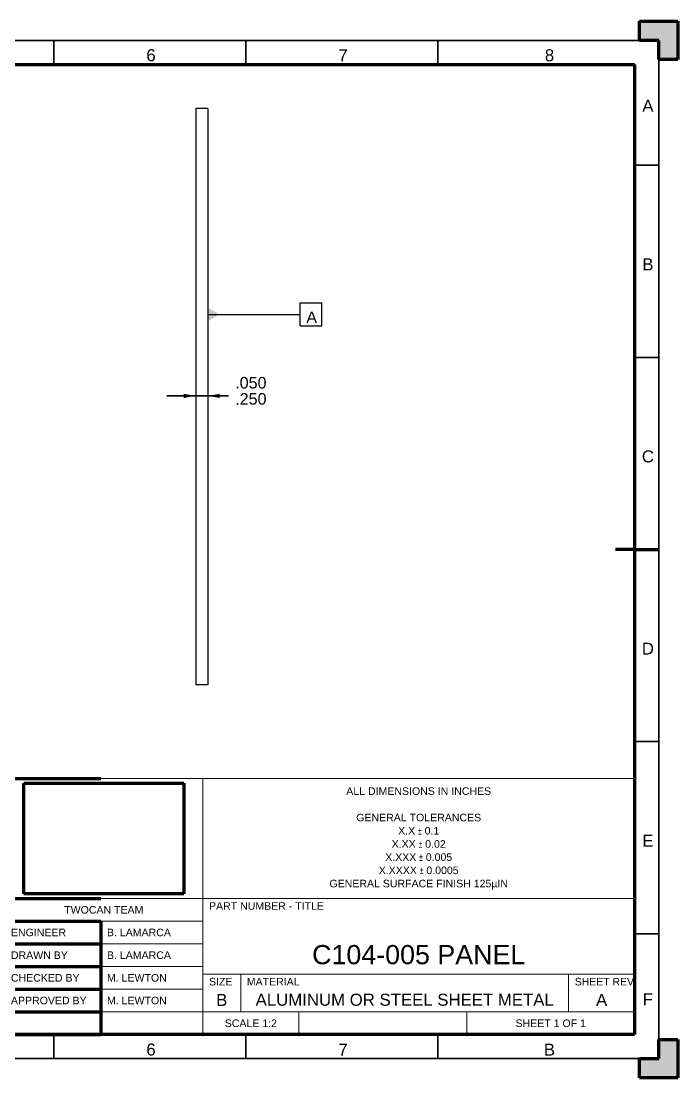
# Model space of a CAD drawing. Header units: inches. Extents: x 0 to 17, y 0 to 11.
# Drawn here: x 10.16 to 17, y 0 to 11 of the extents above; entities that cross this region are included whole.
import ezdxf

# ---------------------------------------------------------------- set-up
doc = ezdxf.new("R2010")
doc.units = ezdxf.units.IN
doc.header["$MEASUREMENT"] = 0
doc.layers.add('1', color=7, linetype='Continuous', true_color=0xffffff)
doc.layers.add('256', color=7, linetype='Continuous', true_color=0xffffff)
doc.styles.add('Arial', font='')
doc.styles.get('Arial').set_extended_font_data('Arial')
doc.dimstyles.get("Standard").update_dxf_attribs({"dimtxt": 0.18, "dimasz": 0.18, "dimexe": 0.18, "dimexo": 0.0625, "dimgap": 0.09, "dimtad": 0, "dimtih": 1, "dimtoh": 1, "dimdec": 4, "dimzin": 0, "dimdsep": 46, "dimtxsty": 'Standard', "dimcen": 0.09, "dimadec": 0, "dimazin": 0, "dimtfac": 1, "dimtdec": 4, "dimtofl": 0, "dimtmove": 0, "dimatfit": 3, "dimfxl": 0, "dimtolj": 1, "dimtzin": 0, "dimarcsym": 0})
picture_1 = doc.add_image_def('image1.png', size_in_pixel=(200, 138))

# ---------------------------------------------------------------- blocks, each defined once
blk = doc.blocks.new('FCFEntity3', base_point=(13.068, 7.947))
at = {"layer": '256', "color": 18, "linetype": 'Continuous', "lineweight": 25}
for p, q in [((13.068, 7.827), (13.068, 8.067)), ((13.068, 8.067), (13.294, 8.067)), ((13.294, 7.827), (13.294, 8.067)), ((13.068, 7.827), (13.294, 7.827))]:
    blk.add_line(p, q, dxfattribs=at)
at = {"layer": '256', "color": 18, "linetype": 'Continuous', "lineweight": 25, "insert": (13.131, 7.857), "char_height": 0.12, "attachment_point": 7, "line_spacing_factor": 1.047437, "style": 'Arial'}
blk.add_mtext('\\fArial|b0|i0;\\W1.0000;A', dxfattribs=at)
blk = doc.blocks.new('_U35')
at = {"layer": '256', "color": 18, "lineweight": 35}
for q in [(11.679, 7.099), (12.321, 7.099)]:
    blk.add_line((12.071, 7.099), q, dxfattribs=at)
at = {"layer": '256', "color": 18}
for points in [[(11.979, 7.099), (11.854, 7.077), (11.854, 7.121)], [(12.104, 7.099), (12.229, 7.121), (12.229, 7.077)]]:
    blk.add_solid(points, dxfattribs=at)
at = {"layer": '256', "color": 18, "linetype": 'Continuous', "lineweight": 13, "insert": (12.39, 7.008), "char_height": 0.12, "attachment_point": 7, "line_spacing_factor": 1.047437, "style": 'Arial'}
blk.add_mtext('\\A1;\\fArial|b0|i0;\\W1.0000;\\A1;\\S.050^ .250;', dxfattribs=at)
blk = doc.blocks.new('TabularNote1')
at = {"layer": '256', "color": 18, "linetype": 'Continuous', "lineweight": 25}
for p, q in [((-2.062, 0), (-2.062, -1.25)), ((-2.062, -1.25), (-2.062, -1.486)), ((-2.062, -1.486), (-2.062, -1.722)), ((-2.062, -1.722), (-2.062, -1.958)), ((-2.062, -1.958), (-2.062, -2.194)), ((-2.062, -2.194), (-2.062, -2.43)), ((-2.062, -2.43), (-2.062, -2.666))]:
    blk.add_line(p, q, dxfattribs=at)
at = {"layer": '256', "color": 18, "linetype": 'Continuous', "lineweight": 70}
for p, q in [((-2.062, 0), (-1.062, 0)), ((-2.062, -1.25), (-1.062, -1.25)), ((-2.062, -1.486), (-1.062, -1.486)), ((-1.062, -1.486), (-1.062, -1.722)), ((-2.062, -1.722), (-1.062, -1.722)), ((-1.062, -1.722), (-1.062, -1.958)), ((-2.062, -1.958), (-1.062, -1.958)), ((-1.062, -1.958), (-1.062, -2.194)), ((-2.062, -2.194), (-1.062, -2.194)), ((-1.062, -2.194), (-1.062, -2.43)), ((-2.062, -2.43), (-1.062, -2.43)), ((-1.062, -2.43), (-1.062, -2.666)), ((-2.062, -2.666), (-1.062, -2.666))]:
    blk.add_line(p, q, dxfattribs=at)
at = {"layer": '256', "color": 18, "linetype": 'Continuous', "lineweight": 18}
for p, q in [((-1.062, 0), (0, 0)), ((0, 0), (0, -1.25)), ((-1.062, -1.25), (0, -1.25)), ((0, -1.25), (0, -1.486)), ((-1.062, -1.486), (0, -1.486)), ((0, -1.486), (0, -1.722)), ((-1.062, -1.722), (0, -1.722)), ((0, -1.722), (0, -1.958)), ((-1.062, -1.958), (0, -1.958)), ((0, -1.958), (0, -2.194)), ((-1.062, -2.194), (0, -2.194)), ((0, -2.194), (0, -2.43)), ((-1.062, -2.43), (0, -2.43)), ((0, -2.43), (0, -2.666)), ((-1.062, -2.666), (0, -2.666))]:
    blk.add_line(p, q, dxfattribs=at)
at = {"layer": '256', "color": 18, "linetype": 'Continuous', "lineweight": 13, "char_height": 0.0787, "line_spacing_factor": 1.047437, "style": 'Arial'}
for s, insert, attachment_point in [('\\fArial|b0|i0;\\W1.0000;TWOCAN TEAM', (-1.031, -1.368), 5), ('\\fArial|b0|i0;\\W1.0000;ENGINEER', (-1.998, -1.604), 4), ('\\fArial|b0|i0;\\W1.0000;B. LAMARCA', (-0.998, -1.604), 4), ('\\fArial|b0|i0;\\W1.0000;DRAWN BY', (-1.998, -1.84), 4), ('\\fArial|b0|i0;\\W1.0000;B. LAMARCA', (-0.998, -1.84), 4), ('\\fArial|b0|i0;\\W1.0000;CHECKED BY', (-1.998, -2.076), 4), ('\\fArial|b0|i0;\\W1.0000;M. LEWTON', (-0.998, -2.076), 4), ('\\fArial|b0|i0;\\W1.0000;APPROVED BY', (-1.998, -2.312), 4), ('\\fArial|b0|i0;\\W1.0000;M. LEWTON', (-0.998, -2.312), 4)]:
    blk.add_mtext(s, dxfattribs=dict(at, insert=insert, attachment_point=attachment_point))
blk = doc.blocks.new('TabularNote2')
at = {"layer": '256', "color": 18, "linetype": 'Continuous', "lineweight": 18}
for p, q in [((-4.497, 2.667), (-4.103, 2.667)), ((-4.497, 2.667), (-4.497, 1.417)), ((-4.103, 2.667), (-3.497, 2.667)), ((-3.497, 2.667), (-1.747, 2.667)), ((-1.747, 2.667), (-0.688, 2.667)), ((-0.688, 2.667), (0, 2.667)), ((0, 2.667), (0, 1.417)), ((-4.497, 1.417), (-4.103, 1.417)), ((-4.497, 1.417), (-4.497, 1.26)), ((-4.103, 1.417), (-3.497, 1.417)), ((-3.497, 1.417), (-1.747, 1.417)), ((-1.747, 1.417), (-0.688, 1.417)), ((-0.688, 1.417), (0, 1.417)), ((0, 1.417), (0, 1.26)), ((-4.497, 1.26), (-4.497, 0.63)), ((0, 1.26), (0, 0.63)), ((-4.497, 0.63), (-4.103, 0.63)), ((-4.497, 0.63), (-4.497, 0.473)), ((-4.103, 0.63), (-3.497, 0.63)), ((-4.103, 0.63), (-4.103, 0.473)), ((-3.497, 0.63), (-1.747, 0.63)), ((-1.747, 0.63), (-0.688, 0.63)), ((-0.688, 0.63), (0, 0.63)), ((-0.688, 0.63), (-0.688, 0.473)), ((0, 0.63), (0, 0.473)), ((-4.497, 0.473), (-4.497, 0.236)), ((-4.103, 0.473), (-4.103, 0.236)), ((-0.688, 0.473), (-0.688, 0.236)), ((0, 0.473), (0, 0.236)), ((-4.497, 0.236), (-4.103, 0.236)), ((-4.497, 0.236), (-4.497, 0)), ((-4.103, 0.236), (-3.497, 0.236)), ((-3.497, 0.236), (-1.747, 0.236)), ((-3.497, 0.236), (-3.497, 0)), ((-1.747, 0.236), (-0.688, 0.236)), ((-1.747, 0.236), (-1.747, 0)), ((-0.688, 0.236), (0, 0.236)), ((0, 0.236), (0, 0)), ((-4.497, 0), (-4.103, 0)), ((-4.103, 0), (-3.497, 0)), ((-3.497, 0), (-1.747, 0)), ((-1.747, 0), (-0.688, 0)), ((-0.688, 0), (0, 0))]:
    blk.add_line(p, q, dxfattribs=at)
at = {"layer": '256', "color": 18, "linetype": 'Continuous', "lineweight": 13, "line_spacing_factor": 1.047437, "style": 'Arial'}
for s, insert, char_height, attachment_point in [('\\fArial|b0|i0;\\W1.0000;ALL DIMENSIONS IN INCHES\\P\\PGENERAL TOLERANCES\\PX.X \\W0.5000;%%p\\W1.0000; 0.1\\PX.XX \\W0.5000;%%p\\W1.0000; 0.02\\PX.XXX \\W0.5000;%%p\\W1.0000; 0.005\\PX.XXXX \\W0.5000;%%p\\W1.0000; 0.0005\\PGENERAL SURFACE FINISH 125\\fArial|b0|i0;µIN\\fArial|b0|i0;', (-2.249, 2.042), 0.0787, 5), ('\\fArial|b0|i0;\\W1.0000;PART NUMBER - TITLE', (-4.433, 1.299), 0.0787, 7), ('\\fArial|b0|i0;\\W1.0000;C104-005 PANEL', (-2.249, 0.73), 0.2, 8), ('\\fArial|b0|i0;\\W1.0000;SIZE', (-4.433, 0.551), 0.0787, 4), ('\\fArial|b0|i0;\\W1.0000;MATERIAL', (-4.039, 0.551), 0.0787, 4), ('\\fArial|b0|i0;\\W0.9897;SHEET REV', (-0.624, 0.551), 0.0787, 4), ('\\fArial|b0|i0;\\W1.0000;B', (-4.3, 0.299), 0.125, 8), ('\\fArial|b0|i0;\\W1.0000;ALUMINUM OR STEEL SHEET METAL', (-2.395, 0.299), 0.125, 8), ('\\fArial|b0|i0;\\W1.0000;A', (-0.344, 0.299), 0.125, 8), ('\\fArial|b0|i0;\\W1.0000;SCALE 1:2', (-3.997, 0.118), 0.0787, 5), ('\\fArial|b0|i0;\\W1.0000;SHEET 1 OF 1', (-0.874, 0.118), 0.0787, 5)]:
    blk.add_mtext(s, dxfattribs=dict(at, insert=insert, char_height=char_height, attachment_point=attachment_point))

msp = doc.modelspace()

# ---------------------------------------------------------------- hatches: boundary and pattern name
at = {"layer": '256', "linetype": 'Continuous', "lineweight": 35}
for points in [[(17, 11), (17, 10.6), (16.8, 10.6), (16.8, 10.8), (16.6, 10.8), (16.6, 11)], [(17, 0), (16.6, 0), (16.6, 0.2), (16.8, 0.2), (16.8, 0.4), (17, 0.4)]]:
    msp.add_hatch(color=18, dxfattribs=at).paths.add_polyline_path(points, flags=0)

# ---------------------------------------------------------------- linework, layer by layer
at = {"layer": '1', "color": 155, "linetype": 'Continuous', "lineweight": 25}
for p, q in [((12.10373, 10.09039), (11.97873, 10.09039)), ((11.97873, 10.09039), (11.97873, 4.09039)), ((12.10373, 10.09039), (12.10373, 4.09039)), ((12.10373, 4.09039), (11.97873, 4.09039))]:
    msp.add_line(p, q, dxfattribs=at)
at = {"layer": '256', "color": 18, "linetype": 'Continuous', "lineweight": 70}
for p, q in [((16.6, 10.8), (16.6, 11)), ((16.6, 11), (17, 11)), ((17, 11), (17, 10.6)), ((16.8, 10.8), (16.6, 10.8)), ((16.8, 10.6), (16.8, 10.8)), ((17, 10.6), (16.8, 10.6)), ((0.85, 10.55), (16.55, 10.55)), ((16.55, 10.55), (16.55, 0.45)), ((16.55, 0.45), (0.85, 0.45)), ((16.8, 0.4), (17, 0.4)), ((16.8, 0.2), (16.8, 0.4)), ((17, 0.4), (17, 0)), ((16.6, 0), (16.6, 0.2)), ((16.6, 0.2), (16.8, 0.2)), ((17, 0), (16.6, 0))]:
    msp.add_line(p, q, dxfattribs=at)
at = {"layer": '256', "color": 18, "linetype": 'Continuous', "lineweight": 35}
for p, q in [((0.6, 10.8), (16.8, 10.8)), ((10.5, 10.8), (10.5, 10.55)), ((12.5, 10.8), (12.5, 10.55)), ((14.5, 10.8), (14.5, 10.55)), ((16.8, 10.8), (16.8, 0.2)), ((16.55, 9.5), (16.8, 9.5)), ((16.55, 7.5), (16.8, 7.5)), ((16.55, 5.5), (16.8, 5.5)), ((16.55, 3.5), (16.8, 3.5)), ((16.55, 1.5), (16.8, 1.5)), ((10.5, 0.45), (10.5, 0.2)), ((12.5, 0.45), (12.5, 0.2)), ((14.5, 0.45), (14.5, 0.2)), ((16.8, 0.2), (0.6, 0.2))]:
    msp.add_line(p, q, dxfattribs=at)
at = {"layer": '256', "color": 18, "lineweight": 35}
msp.add_line((13.06751, 7.9469), (13.06751, 7.9469), dxfattribs=at)
at = {"layer": '256', "color": 18, "linetype": 'Continuous', "lineweight": 200}
for q in [(16.35, 5.5), (16.8, 5.5)]:
    msp.add_line((16.55, 5.5), q, dxfattribs=at)

# ---------------------------------------------------------------- block references
at = {"layer": '256', "color": 18, "linetype": 'Continuous', "lineweight": 35}
msp.add_blockref('FCFEntity3', (13.06751, 7.9469), dxfattribs=at)
at = {"layer": '256', "color": 163, "linetype": 'Continuous', "lineweight": 18}
for name, p in [('TabularNote1', (12.0525, 3.117)), ('TabularNote2', (16.55, 0.45))]:
    msp.add_blockref(name, p, dxfattribs=at)

# ---------------------------------------------------------------- texts
at = {"layer": '256', "color": 18, "linetype": 'Continuous', "lineweight": 13, "attachment_point": 7, "line_spacing_factor": 1.047437, "style": 'Arial'}
for s, insert, char_height in [('\\fArial|b0|i0;\\W1.0000;6', (11.46432, 10.58086), 0.125), ('\\fArial|b0|i0;\\W1.0000;7', (13.46432, 10.58112), 0.125), ('\\fArial|b0|i0;\\W1.0000;8', (15.61432, 10.58086), 0.125), ('\\fArial|b0|i0;\\W1.0000;A', (16.62964, 10.05612), 0.125), ('\\fArial|b0|i0;\\W1.0000;B', (16.62964, 8.40612), 0.125), ('\\fArial|b0|i0;\\W1.0000;C', (16.62482, 6.40505), 0.125), ('\\fArial|b0|i0;\\W1.0000;D', (16.62482, 4.40612), 0.125), ('\\fArial|b0|i0;\\W1.0000;', (13.22558, 3.68379), 0.12), ('\\fArial|b0|i0;\\W1.0000;E', (16.62964, 2.40612), 0.125), ('\\fArial|b0|i0;\\W1.0000;F', (16.63454, 0.75612), 0.125), ('\\fArial|b0|i0;\\W1.0000;6', (11.46432, 0.23086), 0.125), ('\\fArial|b0|i0;\\W1.0000;7', (13.46432, 0.23112), 0.125), ('\\fArial|b0|i0;\\W1.0000;B', (15.60464, 0.23112), 0.125)]:
    msp.add_mtext(s, dxfattribs=dict(at, insert=insert, char_height=char_height))

# ---------------------------------------------------------------- dimensions: what is measured, and where the dimension line sits
at = {"layer": '256', "color": 18, "linetype": 'Continuous', "lineweight": 13}
dim = msp.add_linear_dim(base=(12.10373, 7.09879), p1=(11.97873, 7.09039), p2=(12.10373, 7.09039), dimstyle='Standard', override={"dimtxt": 0.12, "dimasz": 0.125, "dimexe": 0.125, "dimexo": 0.0625, "dimgap": 0.0625, "dimtih": 1, "dimtoh": 1, "dimdec": 3, "dimlfac": 2, "dimzin": 4, "dimdsep": 46, "dimlunit": 2, "dimtxsty": 'Arial', "dimsah": 1, "dimse1": 0, "dimse2": 0, "dimsd1": 0, "dimsd2": 0, "dimclrd": 18, "dimclre": 18, "dimclrt": 18, "dimtol": 0, "dimlim": 1, "dimtp": 0, "dimtm": 0.2, "dimtfac": 1, "dimtdec": 3, "dimtofl": 1, "dimtmove": 0, "dimtzin": 4, "dimlwd": 35, "dimlwe": 35}, dxfattribs=at)
dim.commit()
dim.dimension.update_dxf_attribs({"geometry": '_U35', "text_midpoint": (12.57157, 7.09879), "dimtype": 160})

# ---------------------------------------------------------------- pictures from other files: only their frames are drawn
at = {"layer": '256', "color": 163, "linetype": 'Continuous', "lineweight": 70}
image = msp.add_image(picture_1, insert=(10.18784, 1.91695), size_in_units=(1.66681, 1.1501), dxfattribs=at)
image.dxf.flags = 7

# ---------------------------------------------------------------- leaders
at = {"layer": '256', "color": 18, "linetype": 'Continuous', "lineweight": 35}
msp.add_leader([(12.10373, 7.9469), (12.81751, 7.9469), (13.06751, 7.9469)], dimstyle='Standard', override={"dimasz": 0.125, "dimldrblk": 'DatumFilled'}, dxfattribs=at)

doc.saveas('drawing.dxf')
